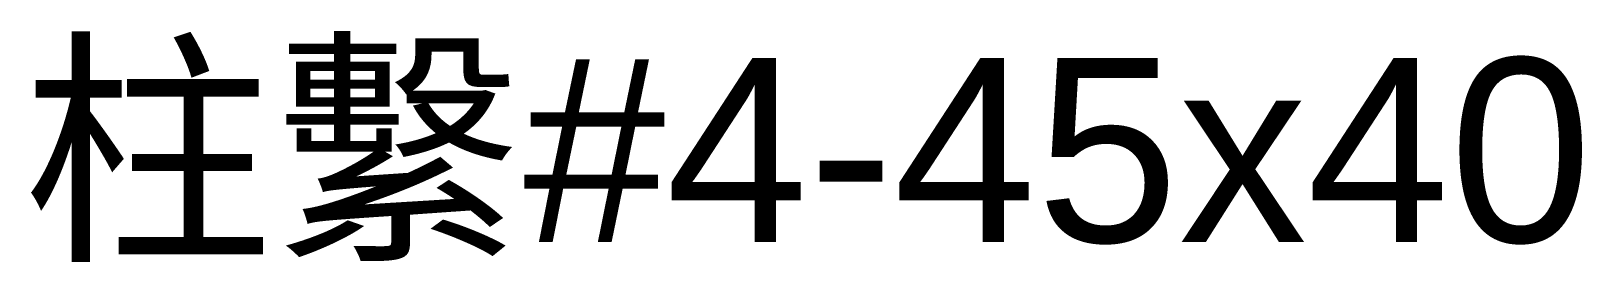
# Model space of a CAD drawing. Header units: millimetres. Extents: x 156 to 452, y 169 to 213.
import ezdxf

# ---------------------------------------------------------------- set-up
doc = ezdxf.new("R2010")
doc.units = ezdxf.units.MM
doc.styles.get("Standard").update_dxf_attribs({"font": 'arial.ttf'})

msp = doc.modelspace()

# ---------------------------------------------------------------- texts
msp.add_text('柱繫#4-45x40', height=35).set_placement((154.46, 173.08))

doc.saveas('drawing.dxf')
